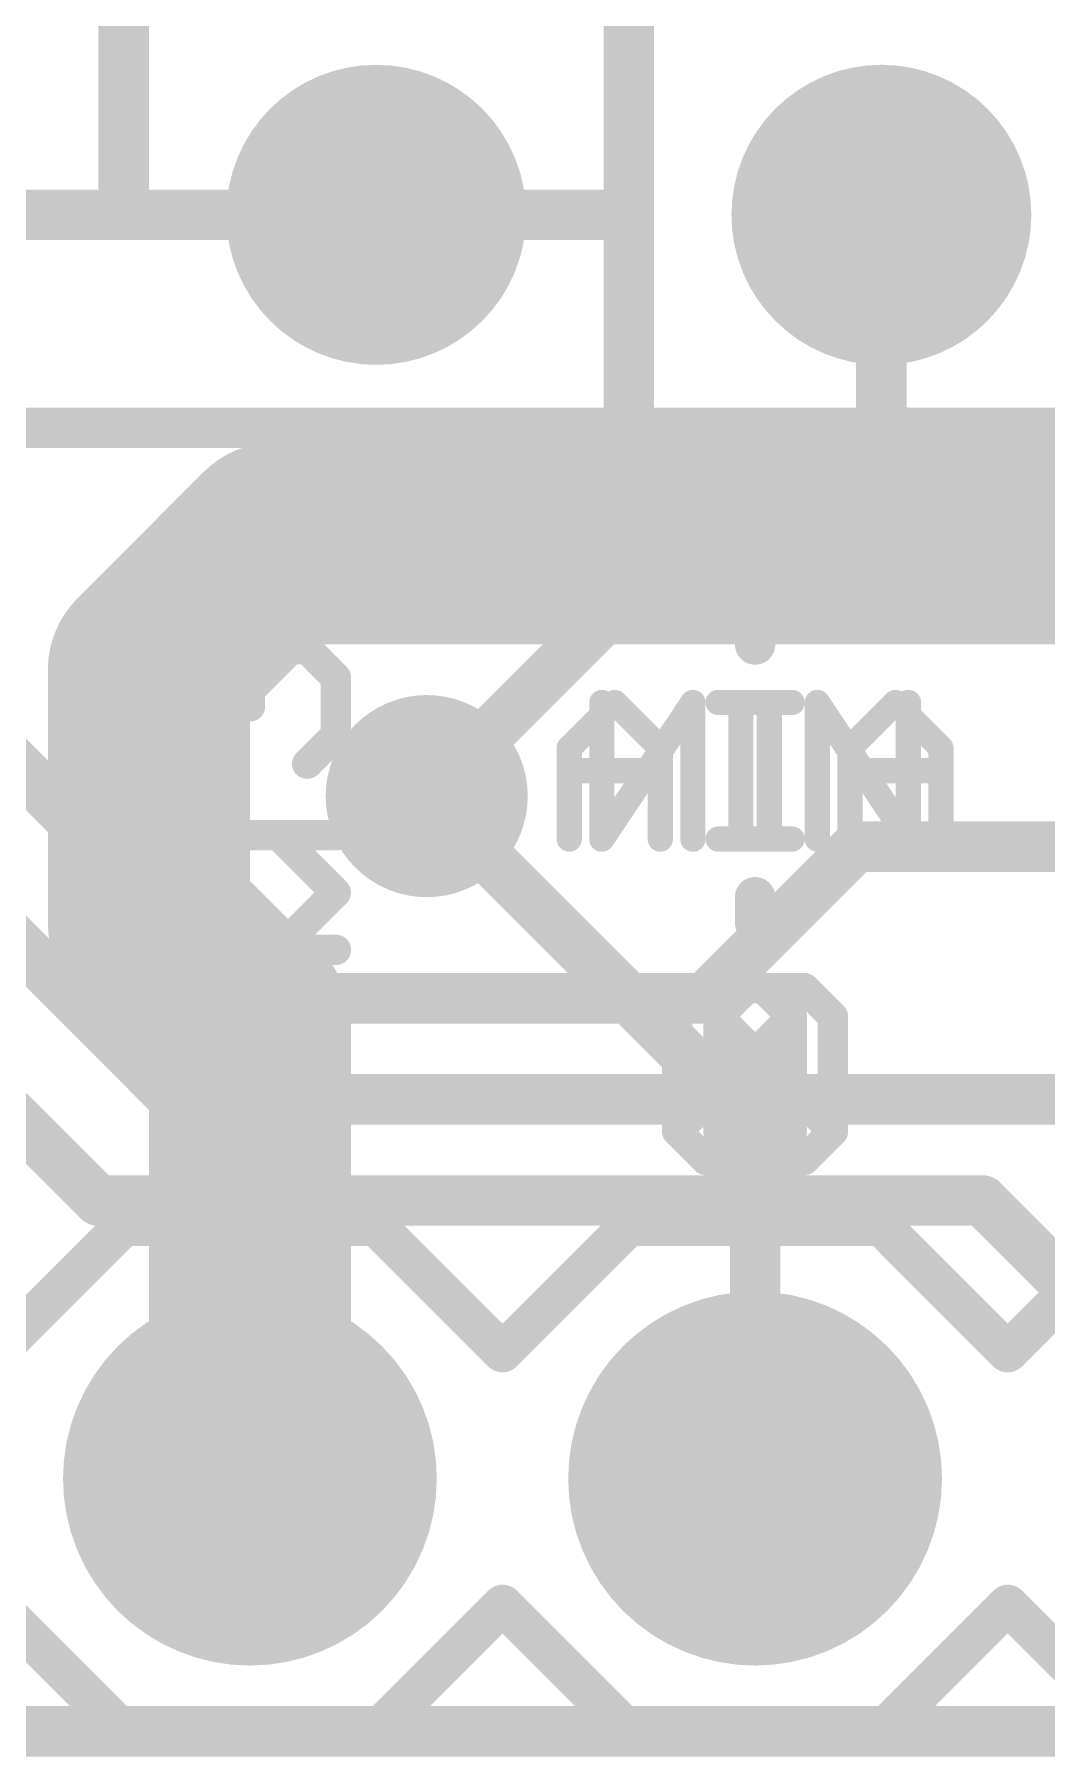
# Model space of a CAD drawing. Extents: x -38 to 87, y -12 to 48.
# Drawn here: x 11.62 to 16.71, y -0.13 to 8.53 of the extents above; entities that cross this region are included whole.
import ezdxf

# ---------------------------------------------------------------- set-up
doc = ezdxf.new("R2010")
doc.units = 0
for name, color, linetype in [('1', 12, 'CONTINUOUS'), ('16', 132, 'CONTINUOUS'), ('17', 110, 'CONTINUOUS'), ('18', 110, 'CONTINUOUS'), ('20', 53, 'CONTINUOUS'), ('21', 41, 'CONTINUOUS'), ('22', 40, 'CONTINUOUS'), ('51', 53, 'CONTINUOUS')]:
    doc.layers.add(name, color=color, linetype=linetype)

# ---------------------------------------------------------------- blocks, each defined once
blk = doc.blocks.new('ROUNDP')
at = {"const_width": 0.5}
blk.add_lwpolyline([(0, -0.25, 1), (0, 0.25, 1), (0, -0.25)], format="xyb", dxfattribs=at)
blk = doc.blocks.new('RECT')
blk.add_solid([(-0.5, -0.5), (0.5, -0.5), (-0.5, 0.5), (0.5, 0.5)])
blk = doc.blocks.new('ROUNDV')
at = {"const_width": 0.5}
blk.add_lwpolyline([(0, -0.25, 1), (0, 0.25, 1), (0, -0.25)], format="xyb", dxfattribs=at)

msp = doc.modelspace()

# ---------------------------------------------------------------- linework, layer by layer
at = {"layer": '1', "const_width": 0.254}
for points in [[(12.065, 9.52), (12.065, 7.62)], [(14.605, 9.52), (14.605, 7.62)], [(10.795, 7.62), (12.065, 7.62)], [(12.065, 7.62), (13.335, 7.62)], [(14.605, 7.62), (13.335, 7.62)], [(14.605, 5.715), (14.605, 7.62)], [(15.875, 7.62), (15.875, 6.604)], [(7.366, 7.239), (11.938, 2.667)], [(8.382, 7.112), (12.319, 3.175)], [(9.525, 6.858), (12.7, 3.683)], [(15.875, 6.604), (17.526, 4.953)], [(13.589, 4.699), (14.605, 5.715)], [(14.986, 3.683), (15.748, 4.445)], [(15.748, 4.445), (22.479, 4.445)], [(12.7, 3.683), (14.986, 3.683)], [(12.319, 3.175), (19.812, 3.175)], [(11.938, 2.667), (16.383, 2.667)], [(17.78, 1.27), (16.383, 2.667)], [(0, 0), (68.58, 0)]]:
    msp.add_lwpolyline(points, dxfattribs=at)
at = {"layer": '1', "const_width": 0.127}
for points in [[(12.065, 7.6835, 1), (12.065, 7.5565)], [(12.065, 7.5565, 1), (12.065, 7.6835)], [(13.335, 7.6835, 1), (13.335, 7.5565)], [(13.335, 7.5565, 1), (13.335, 7.6835)], [(14.6685, 7.62, 1), (14.5415, 7.62)], [(14.605, 7.5565, 1), (14.605, 7.6835)], [(15.9385, 7.62, 1), (15.8115, 7.62)], [(12.0015, 7.62, 1), (12.1285, 7.62)], [(14.5415, 7.62, 1), (14.6685, 7.62)], [(15.9199, 6.6489, 1), (15.8301, 6.5591)], [(15.8115, 6.604, 1), (15.9385, 6.604)], [(14.6499, 5.6701, 1), (14.5601, 5.7599)], [(14.5415, 5.715, 1), (14.6685, 5.715)], [(13.5441, 4.7439, 1), (13.6339, 4.6541)], [(15.748, 4.5085, 1), (15.748, 4.3815)], [(15.7929, 4.4001, 1), (15.7031, 4.4899)], [(12.7, 3.7465, 1), (12.7, 3.6195)], [(14.986, 3.6195, 1), (14.986, 3.7465)], [(12.6551, 3.6381, 1), (12.7449, 3.7279)], [(14.9411, 3.7279, 1), (15.0309, 3.6381)], [(12.319, 3.2385, 1), (12.319, 3.1115)], [(12.2741, 3.1301, 1), (12.3639, 3.2199)], [(11.938, 2.7305, 1), (11.938, 2.6035)], [(11.8931, 2.6221, 1), (11.9829, 2.7119)], [(16.4279, 2.7119, 1), (16.3381, 2.6221)], [(16.383, 2.6035, 1), (16.383, 2.7305)]]:
    msp.add_lwpolyline(points, format="xyb", dxfattribs=at)
at = {"layer": '16'}
for points, const_width in [([(12.192, 5.334), (12.827, 5.969)], 1.016), ([(12.827, 5.969), (47.244, 5.969)], 1.016), ([(12.192, 4.064), (12.192, 5.334)], 1.016), ([(15.24, 3.048), (13.589, 4.699)], 0.254), ([(12.7, 3.556), (12.192, 4.064)], 1.016), ([(12.7, 1.27), (12.7, 3.556)], 1.016), ([(15.24, 1.27), (15.24, 3.048)], 0.254), ([(0, 0), (68.58, 0)], 0.254)]:
    msp.add_lwpolyline(points, dxfattribs=dict(at, const_width=const_width))
for points, const_width in [([(12.827, 6.223, 1), (12.827, 5.715)], 0.508), ([(13.0066, 5.7894, 1), (12.6474, 6.1486)], 0.508), ([(12.446, 5.334, 1), (11.938, 5.334)], 0.508), ([(12.0124, 5.5136, 1), (12.3716, 5.1544)], 0.508), ([(13.6339, 4.7439, 1), (13.5441, 4.6541)], 0.127), ([(12.3716, 4.2436, 1), (12.0124, 3.8844)], 0.508), ([(11.938, 4.064, 1), (12.446, 4.064)], 0.508), ([(12.954, 3.556, 1), (12.446, 3.556)], 0.508), ([(12.5204, 3.3764, 1), (12.8796, 3.7356)], 0.508), ([(15.3035, 3.048, 1), (15.1765, 3.048)], 0.127), ([(15.1951, 3.0031, 1), (15.2849, 3.0929)], 0.127), ([(12.446, 1.27, 1), (12.954, 1.27)], 0.508), ([(15.1765, 1.27, 1), (15.3035, 1.27)], 0.127)]:
    msp.add_lwpolyline(points, format="xyb", dxfattribs=dict(at, const_width=const_width))
at = {"layer": '20', "const_width": 0.2032}
msp.add_lwpolyline([(6.35, 0), (62.23, 0)], dxfattribs=at)
at = {"layer": '21'}
for points, const_width in [([(62.74, 6.55), (5.84, 6.55)], 0.2032), ([(15.24, 5.461), (15.24, 6.096)], 0.2032), ([(12.2675, 5.2941), (12.4115, 5.4382)], 0.1524), ([(12.4115, 5.4382), (12.5556, 5.4382)], 0.1524), ([(12.5556, 5.4382), (12.6996, 5.2941)], 0.1524), ([(12.6996, 5.2941), (12.8437, 5.4382)], 0.1524), ([(12.8437, 5.4382), (12.9877, 5.4382)], 0.1524), ([(12.9877, 5.4382), (13.1318, 5.2941)], 0.1524), ([(12.2675, 5.006), (12.2675, 5.2941)], 0.1524), ([(12.6996, 5.2941), (12.6996, 5.1501)], 0.1524), ([(13.1318, 5.2941), (13.1318, 5.006)], 0.1524), ([(14.3056, 4.9407), (14.5344, 5.1695)], 0.127), ([(14.5344, 5.1695), (14.7632, 4.9407)], 0.127), ([(15.054, 5.1695), (15.2828, 5.1695)], 0.127), ([(15.1684, 4.4831), (15.1684, 5.1695)], 0.127), ([(15.553, 4.4831), (15.553, 5.1695)], 0.127), ([(15.553, 5.1695), (16.0106, 4.4831)], 0.127), ([(16.0106, 4.4831), (16.0106, 5.1695)], 0.127), ([(12.4115, 4.862), (12.2675, 5.006)], 0.1524), ([(13.1318, 5.006), (12.9877, 4.862)], 0.1524), ([(14.3056, 4.4831), (14.3056, 4.9407)], 0.127), ([(14.7632, 4.9407), (14.7632, 4.4831)], 0.127), ([(14.3056, 4.8263), (14.7632, 4.8263)], 0.127), ([(12.8437, 4.5027), (12.2675, 4.5027)], 0.1524), ([(13.1318, 4.2146), (12.8437, 4.5027)], 0.1524), ([(15.054, 4.4831), (15.2828, 4.4831)], 0.127), ([(12.8437, 3.9264), (13.1318, 4.2146)], 0.1524), ([(15.24, 4.064), (15.24, 4.191)], 0.2032), ([(12.2675, 3.9264), (12.8437, 3.9264)], 0.1524), ([(14.8484, 3.5905), (14.9925, 3.7345)], 0.1524), ([(14.9925, 3.7345), (15.2806, 3.7345)], 0.1524), ([(15.2806, 3.7345), (15.4247, 3.5905)], 0.1524), ([(12.2675, 3.4231), (12.4115, 3.5671)], 0.1524), ([(12.4115, 3.5671), (12.5556, 3.5671)], 0.1524), ([(12.5556, 3.5671), (12.6996, 3.4231)], 0.1524), ([(12.6996, 3.4231), (12.8437, 3.5671)], 0.1524), ([(12.8437, 3.5671), (12.9877, 3.5671)], 0.1524), ([(12.9877, 3.5671), (13.1318, 3.4231)], 0.1524), ([(14.8484, 3.0143), (14.8484, 3.5905)], 0.1524), ([(14.8484, 3.0143), (15.4247, 3.5905)], 0.1524), ([(15.4247, 3.5905), (15.4247, 3.0143)], 0.1524), ([(12.2675, 3.135), (12.2675, 3.4231)], 0.1524), ([(12.6996, 3.4231), (12.6996, 3.279)], 0.1524), ([(13.1318, 3.4231), (13.1318, 3.135)], 0.1524), ([(12.4115, 2.9909), (12.2675, 3.135)], 0.1524), ([(13.1318, 3.135), (12.9877, 2.9909)], 0.1524), ([(14.9925, 2.8702), (14.8484, 3.0143)], 0.1524), ([(15.4247, 3.0143), (15.2806, 2.8702)], 0.1524), ([(15.2806, 2.8702), (14.9925, 2.8702)], 0.1524), ([(11.43, 1.905), (12.065, 2.54)], 0.2032), ([(12.065, 2.54), (13.335, 2.54)], 0.2032), ([(13.335, 2.54), (13.97, 1.905)], 0.2032), ([(14.605, 2.54), (13.97, 1.905)], 0.2032), ([(14.605, 2.54), (15.875, 2.54)], 0.2032), ([(15.875, 2.54), (16.51, 1.905)], 0.2032), ([(16.51, 1.905), (17.145, 2.54)], 0.2032), ([(12.065, 0), (11.43, 0.635)], 0.2032), ([(13.97, 0.635), (13.335, 0)], 0.2032), ([(13.97, 0.635), (14.605, 0)], 0.2032), ([(16.51, 0.635), (15.875, 0)], 0.2032), ([(17.145, 0), (16.51, 0.635)], 0.2032), ([(13.335, 0), (12.065, 0)], 0.2032), ([(15.875, 0), (14.605, 0)], 0.2032)]:
    msp.add_lwpolyline(points, dxfattribs=dict(at, const_width=const_width))
for points, const_width in [([(15.2908, 6.096, 1), (15.1892, 6.096)], 0.1016), ([(12.4115, 5.4763, 1), (12.4115, 5.4001)], 0.0762), ([(12.4385, 5.4112, 1), (12.3846, 5.4651)], 0.0762), ([(12.5825, 5.4651, 1), (12.5286, 5.4112)], 0.0762), ([(12.5556, 5.4001, 1), (12.5556, 5.4763)], 0.0762), ([(12.8437, 5.4763, 1), (12.8437, 5.4001)], 0.0762), ([(12.8706, 5.4112, 1), (12.8167, 5.4651)], 0.0762), ([(13.0147, 5.4651, 1), (12.9608, 5.4112)], 0.0762), ([(12.9877, 5.4001, 1), (12.9877, 5.4763)], 0.0762), ([(15.1892, 5.461, 1), (15.2908, 5.461)], 0.1016), ([(12.3056, 5.2941, 1), (12.2294, 5.2941)], 0.0762), ([(12.7377, 5.2941, 1), (12.6615, 5.2941)], 0.0762), ([(13.1699, 5.2941, 1), (13.0937, 5.2941)], 0.0762), ([(12.2405, 5.3211, 1), (12.2944, 5.2672)], 0.0762), ([(12.6727, 5.3211, 1), (12.7266, 5.2672)], 0.0762), ([(12.6727, 5.2672, 1), (12.7266, 5.3211)], 0.0762), ([(13.1049, 5.2672, 1), (13.1587, 5.3211)], 0.0762), ([(14.5569, 5.1919, 1), (14.512, 5.147)], 0.0635), ([(14.5569, 5.147, 1), (14.512, 5.1919)], 0.0635), ([(15.054, 5.2012, 1), (15.054, 5.1377)], 0.0635), ([(15.2002, 5.1695, 1), (15.1367, 5.1695)], 0.0635), ([(15.2828, 5.1377, 1), (15.2828, 5.2012)], 0.0635), ([(15.5847, 5.1695, 1), (15.5212, 5.1695)], 0.0635), ([(15.5794, 5.1871, 1), (15.5266, 5.1519)], 0.0635), ([(16.0423, 5.1695, 1), (15.9788, 5.1695)], 0.0635), ([(12.6615, 5.1501, 1), (12.7377, 5.1501)], 0.0762), ([(12.2944, 5.033, 1), (12.2405, 4.9791)], 0.0762), ([(12.2294, 5.006, 1), (12.3056, 5.006)], 0.0762), ([(13.0937, 5.006, 1), (13.1699, 5.006)], 0.0762), ([(13.1587, 4.9791, 1), (13.1049, 5.033)], 0.0762), ([(14.3374, 4.9407, 1), (14.2739, 4.9407)], 0.0635), ([(14.2832, 4.9631, 1), (14.3281, 4.9182)], 0.0635), ([(14.795, 4.9407, 1), (14.7315, 4.9407)], 0.0635), ([(14.7408, 4.9182, 1), (14.7857, 4.9631)], 0.0635), ([(12.3846, 4.835, 1), (12.4385, 4.8889)], 0.0762), ([(12.9608, 4.8889, 1), (13.0147, 4.835)], 0.0762), ([(14.3056, 4.858, 1), (14.3056, 4.7945)], 0.0635), ([(14.7632, 4.7945, 1), (14.7632, 4.858)], 0.0635), ([(12.2675, 4.5408, 1), (12.2675, 4.4646)], 0.0762), ([(12.8706, 4.5296, 1), (12.8167, 4.4757)], 0.0762), ([(12.8437, 4.4646, 1), (12.8437, 4.5408)], 0.0762), ([(14.2739, 4.4831, 1), (14.3374, 4.4831)], 0.0635), ([(14.7315, 4.4831, 1), (14.795, 4.4831)], 0.0635), ([(15.054, 4.5149, 1), (15.054, 4.4514)], 0.0635), ([(15.1367, 4.4831, 1), (15.2002, 4.4831)], 0.0635), ([(15.2828, 4.4514, 1), (15.2828, 4.5149)], 0.0635), ([(15.5212, 4.4831, 1), (15.5847, 4.4831)], 0.0635), ([(15.9788, 4.4831, 1), (16.0423, 4.4831)], 0.0635), ([(15.9841, 4.4655, 1), (16.037, 4.5007)], 0.0635), ([(13.1587, 4.1876, 1), (13.1049, 4.2415)], 0.0762), ([(13.1049, 4.1876, 1), (13.1587, 4.2415)], 0.0762), ([(15.2908, 4.191, 1), (15.1892, 4.191)], 0.1016), ([(15.1892, 4.064, 1), (15.2908, 4.064)], 0.1016), ([(12.2675, 3.9645, 1), (12.2675, 3.8883)], 0.0762), ([(12.8167, 3.9534, 1), (12.8706, 3.8995)], 0.0762), ([(12.8437, 3.8883, 1), (12.8437, 3.9645)], 0.0762), ([(14.9925, 3.7726, 1), (14.9925, 3.6964)], 0.0762), ([(15.0194, 3.7076, 1), (14.9656, 3.7615)], 0.0762), ([(15.3076, 3.7615, 1), (15.2537, 3.7076)], 0.0762), ([(15.2806, 3.6964, 1), (15.2806, 3.7726)], 0.0762), ([(12.4115, 3.6052, 1), (12.4115, 3.529)], 0.0762), ([(12.4385, 3.5402, 1), (12.3846, 3.5941)], 0.0762), ([(12.5825, 3.5941, 1), (12.5286, 3.5402)], 0.0762), ([(12.5556, 3.529, 1), (12.5556, 3.6052)], 0.0762), ([(12.8437, 3.6052, 1), (12.8437, 3.529)], 0.0762), ([(12.8706, 3.5402, 1), (12.8167, 3.5941)], 0.0762), ([(13.0147, 3.5941, 1), (12.9608, 3.5402)], 0.0762), ([(12.9877, 3.529, 1), (12.9877, 3.6052)], 0.0762), ([(14.8865, 3.5905, 1), (14.8103, 3.5905)], 0.0762), ([(14.8215, 3.6174, 1), (14.8754, 3.5635)], 0.0762), ([(15.4628, 3.5905, 1), (15.3866, 3.5905)], 0.0762), ([(15.4516, 3.5635, 1), (15.3977, 3.6174)], 0.0762), ([(15.3977, 3.5635, 1), (15.4516, 3.6174)], 0.0762), ([(12.2405, 3.45, 1), (12.2944, 3.3961)], 0.0762), ([(12.3056, 3.4231, 1), (12.2294, 3.4231)], 0.0762), ([(12.7377, 3.4231, 1), (12.6615, 3.4231)], 0.0762), ([(12.6727, 3.45, 1), (12.7266, 3.3961)], 0.0762), ([(12.6727, 3.3961, 1), (12.7266, 3.45)], 0.0762), ([(13.1699, 3.4231, 1), (13.0937, 3.4231)], 0.0762), ([(13.1049, 3.3961, 1), (13.1587, 3.45)], 0.0762), ([(12.6615, 3.279, 1), (12.7377, 3.279)], 0.0762), ([(12.2944, 3.1619, 1), (12.2405, 3.108)], 0.0762), ([(13.1587, 3.108, 1), (13.1049, 3.1619)], 0.0762), ([(12.2294, 3.135, 1), (12.3056, 3.135)], 0.0762), ([(13.0937, 3.135, 1), (13.1699, 3.135)], 0.0762), ([(12.3846, 2.964, 1), (12.4385, 3.0179)], 0.0762), ([(12.9608, 3.0179, 1), (13.0147, 2.964)], 0.0762), ([(14.8754, 3.0412, 1), (14.8215, 2.9873)], 0.0762), ([(14.8215, 3.0412, 1), (14.8754, 2.9873)], 0.0762), ([(14.8103, 3.0143, 1), (14.8865, 3.0143)], 0.0762), ([(15.3866, 3.0143, 1), (15.4628, 3.0143)], 0.0762), ([(15.4516, 2.9873, 1), (15.3977, 3.0412)], 0.0762), ([(14.9925, 2.9083, 1), (14.9925, 2.8321)], 0.0762), ([(15.2806, 2.8321, 1), (15.2806, 2.9083)], 0.0762), ([(14.9656, 2.8433, 1), (15.0194, 2.8971)], 0.0762), ([(15.2537, 2.8971, 1), (15.3076, 2.8433)], 0.0762), ([(12.065, 2.5908, 1), (12.065, 2.4892)], 0.1016), ([(12.1009, 2.5041, 1), (12.0291, 2.5759)], 0.1016), ([(13.3709, 2.5759, 1), (13.2991, 2.5041)], 0.1016), ([(13.335, 2.4892, 1), (13.335, 2.5908)], 0.1016), ([(14.605, 2.5908, 1), (14.605, 2.4892)], 0.1016), ([(14.6409, 2.5041, 1), (14.5691, 2.5759)], 0.1016), ([(15.9109, 2.5759, 1), (15.8391, 2.5041)], 0.1016), ([(15.875, 2.4892, 1), (15.875, 2.5908)], 0.1016), ([(13.9341, 1.9409, 1), (14.0059, 1.8691)], 0.1016), ([(13.9341, 1.8691, 1), (14.0059, 1.9409)], 0.1016), ([(16.4741, 1.9409, 1), (16.5459, 1.8691)], 0.1016), ([(16.4741, 1.8691, 1), (16.5459, 1.9409)], 0.1016), ([(14.0059, 0.6709, 1), (13.9341, 0.5991)], 0.1016), ([(14.0059, 0.5991, 1), (13.9341, 0.6709)], 0.1016), ([(16.5459, 0.6709, 1), (16.4741, 0.5991)], 0.1016), ([(16.5459, 0.5991, 1), (16.4741, 0.6709)], 0.1016), ([(12.065, 0.0508, 1), (12.065, -0.0508)], 0.1016), ([(12.0291, -0.0359, 1), (12.1009, 0.0359)], 0.1016), ([(13.2991, 0.0359, 1), (13.3709, -0.0359)], 0.1016), ([(13.335, -0.0508, 1), (13.335, 0.0508)], 0.1016), ([(14.605, 0.0508, 1), (14.605, -0.0508)], 0.1016), ([(14.5691, -0.0359, 1), (14.6409, 0.0359)], 0.1016), ([(15.8391, 0.0359, 1), (15.9109, -0.0359)], 0.1016), ([(15.875, -0.0508, 1), (15.875, 0.0508)], 0.1016)]:
    msp.add_lwpolyline(points, format="xyb", dxfattribs=dict(at, const_width=const_width))
at = {"layer": '22'}
for points, const_width in [([(15.24, 5.461), (15.24, 6.096)], 0.2032), ([(12.4123, 5.4382), (12.2682, 5.2941)], 0.1524), ([(12.5563, 5.4382), (12.4123, 5.4382)], 0.1524), ([(12.7004, 5.2941), (12.5563, 5.4382)], 0.1524), ([(12.8444, 5.4382), (12.7004, 5.2941)], 0.1524), ([(12.9885, 5.4382), (12.8444, 5.4382)], 0.1524), ([(13.1325, 5.2941), (12.9885, 5.4382)], 0.1524), ([(12.2682, 5.2941), (12.2682, 5.006)], 0.1524), ([(12.7004, 5.2941), (12.7004, 5.1501)], 0.1524), ([(13.1325, 5.006), (13.1325, 5.2941)], 0.1524), ([(14.927, 5.1695), (14.4694, 4.4831)], 0.127), ([(14.4694, 4.4831), (14.4694, 5.1695)], 0.127), ([(14.927, 4.4831), (14.927, 5.1695)], 0.127), ([(15.426, 5.1695), (15.1972, 5.1695)], 0.127), ([(15.3116, 4.4831), (15.3116, 5.1695)], 0.127), ([(15.9456, 5.1695), (15.7168, 4.9407)], 0.127), ([(16.1744, 4.9407), (15.9456, 5.1695)], 0.127), ([(12.2682, 5.006), (12.4123, 4.862)], 0.1524), ([(12.9885, 4.862), (13.1325, 5.006)], 0.1524), ([(15.7168, 4.9407), (15.7168, 4.4831)], 0.127), ([(16.1744, 4.4831), (16.1744, 4.9407)], 0.127), ([(16.1744, 4.8263), (15.7168, 4.8263)], 0.127), ([(12.2682, 4.2146), (12.5563, 4.5027)], 0.1524), ([(12.5563, 4.5027), (13.1325, 4.5027)], 0.1524), ([(15.426, 4.4831), (15.1972, 4.4831)], 0.127), ([(12.5563, 3.9264), (12.2682, 4.2146)], 0.1524), ([(15.24, 4.064), (15.24, 4.191)], 0.2032), ([(13.1325, 3.9264), (12.5563, 3.9264)], 0.1524), ([(15.1994, 3.7345), (15.0553, 3.5905)], 0.1524), ([(15.4875, 3.7345), (15.1994, 3.7345)], 0.1524), ([(15.6316, 3.5905), (15.4875, 3.7345)], 0.1524), ([(12.4123, 3.5671), (12.2682, 3.4231)], 0.1524), ([(12.5563, 3.5671), (12.4123, 3.5671)], 0.1524), ([(12.7004, 3.4231), (12.5563, 3.5671)], 0.1524), ([(12.8444, 3.5671), (12.7004, 3.4231)], 0.1524), ([(12.9885, 3.5671), (12.8444, 3.5671)], 0.1524), ([(13.1325, 3.4231), (12.9885, 3.5671)], 0.1524), ([(15.0553, 3.5905), (15.0553, 3.0143)], 0.1524), ([(15.6316, 3.0143), (15.0553, 3.5905)], 0.1524), ([(15.6316, 3.0143), (15.6316, 3.5905)], 0.1524), ([(12.2682, 3.4231), (12.2682, 3.135)], 0.1524), ([(12.7004, 3.4231), (12.7004, 3.279)], 0.1524), ([(13.1325, 3.135), (13.1325, 3.4231)], 0.1524), ([(12.2682, 3.135), (12.4123, 2.9909)], 0.1524), ([(12.9885, 2.9909), (13.1325, 3.135)], 0.1524), ([(15.0553, 3.0143), (15.1994, 2.8702)], 0.1524), ([(15.4875, 2.8702), (15.6316, 3.0143)], 0.1524), ([(15.1994, 2.8702), (15.4875, 2.8702)], 0.1524)]:
    msp.add_lwpolyline(points, dxfattribs=dict(at, const_width=const_width))
for points, const_width in [([(15.2908, 6.096, 1), (15.1892, 6.096)], 0.1016), ([(12.4123, 5.4763, 1), (12.4123, 5.4001)], 0.0762), ([(12.4392, 5.4112, 1), (12.3853, 5.4651)], 0.0762), ([(12.5833, 5.4651, 1), (12.5294, 5.4112)], 0.0762), ([(12.5563, 5.4001, 1), (12.5563, 5.4763)], 0.0762), ([(12.8444, 5.4763, 1), (12.8444, 5.4001)], 0.0762), ([(12.8714, 5.4112, 1), (12.8175, 5.4651)], 0.0762), ([(13.0154, 5.4651, 1), (12.9615, 5.4112)], 0.0762), ([(12.9885, 5.4001, 1), (12.9885, 5.4763)], 0.0762), ([(15.1892, 5.461, 1), (15.2908, 5.461)], 0.1016), ([(12.3063, 5.2941, 1), (12.2301, 5.2941)], 0.0762), ([(12.7385, 5.2941, 1), (12.6623, 5.2941)], 0.0762), ([(13.1706, 5.2941, 1), (13.0944, 5.2941)], 0.0762), ([(12.2413, 5.3211, 1), (12.2951, 5.2672)], 0.0762), ([(12.6734, 5.3211, 1), (12.7273, 5.2672)], 0.0762), ([(12.6734, 5.2672, 1), (12.7273, 5.3211)], 0.0762), ([(13.1056, 5.2672, 1), (13.1595, 5.3211)], 0.0762), ([(14.5012, 5.1695, 1), (14.4377, 5.1695)], 0.0635), ([(14.9588, 5.1695, 1), (14.8953, 5.1695)], 0.0635), ([(14.9534, 5.1519, 1), (14.9006, 5.1871)], 0.0635), ([(15.1972, 5.2012, 1), (15.1972, 5.1377)], 0.0635), ([(15.3433, 5.1695, 1), (15.2798, 5.1695)], 0.0635), ([(15.426, 5.1377, 1), (15.426, 5.2012)], 0.0635), ([(15.968, 5.1919, 1), (15.9231, 5.147)], 0.0635), ([(15.968, 5.147, 1), (15.9231, 5.1919)], 0.0635), ([(12.6623, 5.1501, 1), (12.7385, 5.1501)], 0.0762), ([(12.2951, 5.033, 1), (12.2413, 4.9791)], 0.0762), ([(12.2301, 5.006, 1), (12.3063, 5.006)], 0.0762), ([(13.0944, 5.006, 1), (13.1706, 5.006)], 0.0762), ([(13.1595, 4.9791, 1), (13.1056, 5.033)], 0.0762), ([(15.7485, 4.9407, 1), (15.685, 4.9407)], 0.0635), ([(15.6943, 4.9631, 1), (15.7392, 4.9182)], 0.0635), ([(16.2061, 4.9407, 1), (16.1426, 4.9407)], 0.0635), ([(16.1519, 4.9182, 1), (16.1968, 4.9631)], 0.0635), ([(12.3853, 4.835, 1), (12.4392, 4.8889)], 0.0762), ([(12.9615, 4.8889, 1), (13.0154, 4.835)], 0.0762), ([(15.7168, 4.858, 1), (15.7168, 4.7945)], 0.0635), ([(16.1744, 4.7945, 1), (16.1744, 4.858)], 0.0635), ([(12.5563, 4.5408, 1), (12.5563, 4.4646)], 0.0762), ([(12.5833, 4.4757, 1), (12.5294, 4.5296)], 0.0762), ([(13.1325, 4.4646, 1), (13.1325, 4.5408)], 0.0762), ([(14.443, 4.5007, 1), (14.4959, 4.4655)], 0.0635), ([(14.4377, 4.4831, 1), (14.5012, 4.4831)], 0.0635), ([(14.8953, 4.4831, 1), (14.9588, 4.4831)], 0.0635), ([(15.1972, 4.5149, 1), (15.1972, 4.4514)], 0.0635), ([(15.2798, 4.4831, 1), (15.3433, 4.4831)], 0.0635), ([(15.426, 4.4514, 1), (15.426, 4.5149)], 0.0635), ([(15.685, 4.4831, 1), (15.7485, 4.4831)], 0.0635), ([(16.1426, 4.4831, 1), (16.2061, 4.4831)], 0.0635), ([(12.2951, 4.2415, 1), (12.2413, 4.1876)], 0.0762), ([(12.2413, 4.2415, 1), (12.2951, 4.1876)], 0.0762), ([(15.2908, 4.191, 1), (15.1892, 4.191)], 0.1016), ([(15.1892, 4.064, 1), (15.2908, 4.064)], 0.1016), ([(12.5563, 3.9645, 1), (12.5563, 3.8883)], 0.0762), ([(12.5294, 3.8995, 1), (12.5833, 3.9534)], 0.0762), ([(13.1325, 3.8883, 1), (13.1325, 3.9645)], 0.0762), ([(15.1994, 3.7726, 1), (15.1994, 3.6964)], 0.0762), ([(15.2263, 3.7076, 1), (15.1724, 3.7615)], 0.0762), ([(15.5144, 3.7615, 1), (15.4606, 3.7076)], 0.0762), ([(15.4875, 3.6964, 1), (15.4875, 3.7726)], 0.0762), ([(12.4123, 3.6052, 1), (12.4123, 3.529)], 0.0762), ([(12.4392, 3.5402, 1), (12.3853, 3.5941)], 0.0762), ([(12.5833, 3.5941, 1), (12.5294, 3.5402)], 0.0762), ([(12.5563, 3.529, 1), (12.5563, 3.6052)], 0.0762), ([(12.8444, 3.6052, 1), (12.8444, 3.529)], 0.0762), ([(12.8714, 3.5402, 1), (12.8175, 3.5941)], 0.0762), ([(13.0154, 3.5941, 1), (12.9615, 3.5402)], 0.0762), ([(12.9885, 3.529, 1), (12.9885, 3.6052)], 0.0762), ([(15.0934, 3.5905, 1), (15.0172, 3.5905)], 0.0762), ([(15.0823, 3.6174, 1), (15.0284, 3.5635)], 0.0762), ([(15.0284, 3.6174, 1), (15.0823, 3.5635)], 0.0762), ([(15.6697, 3.5905, 1), (15.5935, 3.5905)], 0.0762), ([(15.6046, 3.5635, 1), (15.6585, 3.6174)], 0.0762), ([(12.3063, 3.4231, 1), (12.2301, 3.4231)], 0.0762), ([(12.2413, 3.45, 1), (12.2951, 3.3961)], 0.0762), ([(12.6734, 3.45, 1), (12.7273, 3.3961)], 0.0762), ([(12.7385, 3.4231, 1), (12.6623, 3.4231)], 0.0762), ([(12.6734, 3.3961, 1), (12.7273, 3.45)], 0.0762), ([(13.1706, 3.4231, 1), (13.0944, 3.4231)], 0.0762), ([(13.1056, 3.3961, 1), (13.1595, 3.45)], 0.0762), ([(12.6623, 3.279, 1), (12.7385, 3.279)], 0.0762), ([(12.2951, 3.1619, 1), (12.2413, 3.108)], 0.0762), ([(13.1595, 3.108, 1), (13.1056, 3.1619)], 0.0762), ([(12.2301, 3.135, 1), (12.3063, 3.135)], 0.0762), ([(13.0944, 3.135, 1), (13.1706, 3.135)], 0.0762), ([(12.3853, 2.964, 1), (12.4392, 3.0179)], 0.0762), ([(12.9615, 3.0179, 1), (13.0154, 2.964)], 0.0762), ([(15.0823, 3.0412, 1), (15.0284, 2.9873)], 0.0762), ([(15.0172, 3.0143, 1), (15.0934, 3.0143)], 0.0762), ([(15.5935, 3.0143, 1), (15.6697, 3.0143)], 0.0762), ([(15.6585, 2.9873, 1), (15.6046, 3.0412)], 0.0762), ([(15.6046, 2.9873, 1), (15.6585, 3.0412)], 0.0762), ([(15.1994, 2.9083, 1), (15.1994, 2.8321)], 0.0762), ([(15.4875, 2.8321, 1), (15.4875, 2.9083)], 0.0762), ([(15.1724, 2.8433, 1), (15.2263, 2.8971)], 0.0762), ([(15.4606, 2.8971, 1), (15.5144, 2.8433)], 0.0762)]:
    msp.add_lwpolyline(points, format="xyb", dxfattribs=dict(at, const_width=const_width))
at = {"layer": '51', "const_width": 0.1524}
msp.add_lwpolyline([(62.74, 6.55), (5.84, 6.55)], dxfattribs=at)

# ---------------------------------------------------------------- block references
at = {"layer": '17'}
for p, xscale, yscale, rotation in [((13.335, 7.62), 1.508, 1.508, 180), ((13.335, 7.62), 1.508, 1.508, 180), ((15.875, 7.62), 1.508, 1.508, 180), ((15.875, 7.62), 1.508, 1.508, 180), ((12.7, 1.27), 1.8796, 1.8796, 90), ((12.7, 1.27), 1.8796, 1.8796, 90), ((15.24, 1.27), 1.8796, 1.8796, 90), ((15.24, 1.27), 1.8796, 1.8796, 90)]:
    msp.add_blockref('ROUNDP', p, dxfattribs=dict(at, xscale=xscale, yscale=yscale, rotation=rotation))
at = {"layer": '18', "xscale": 1.016, "yscale": 1.016}
msp.add_blockref('ROUNDV', (13.589, 4.699), dxfattribs=at)
msp.add_blockref('ROUNDV', (13.589, 4.699), dxfattribs=at)
at = {"layer": '51', "xscale": 0.508, "yscale": 0.508}
for p in [(12.7, 1.27), (15.24, 1.27)]:
    msp.add_blockref('RECT', p, dxfattribs=at)

doc.saveas('drawing.dxf')
